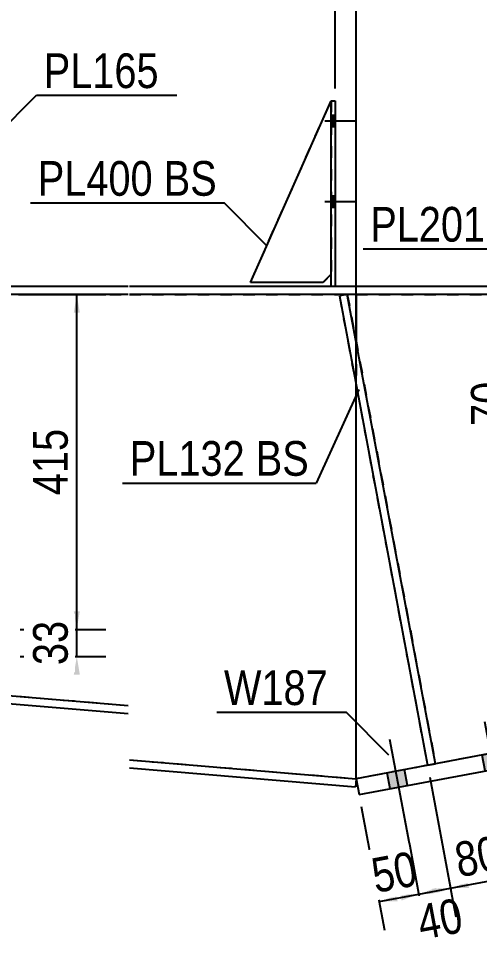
# Model space of a CAD drawing. Header units: millimetres. Extents: x -32 to 370, y -197 to 80.
# Drawn here: x 227.9 to 265.9, y -44 to 32.8 of the extents above; entities that cross this region are included whole.
import ezdxf

# ---------------------------------------------------------------- set-up
doc = ezdxf.new("R2010")
doc.units = ezdxf.units.MM
doc.linetypes.add('DXK_LINE_DOT1', pattern=[1.8814, 0.9407, -0.9407])
doc.styles.add('Arial Narrow', font='ARIALN.TTF', dxfattribs={"height": 0.2})

# ---------------------------------------------------------------- blocks, each defined once
blk = doc.blocks.new('Part-627306814-1634 - 1589')
at = {"color": 2, "linetype": 'Continuous'}
for p, q in [((255.012, 10), (254.357, 9.877)), ((262.293, -28.77), (255.012, 10)), ((254.357, 9.877), (261.638, -28.893)), ((261.638, -28.893), (262.293, -28.77))]:
    blk.add_line(p, q, dxfattribs=at)
blk = doc.blocks.new('Part-627306814-1678 - 1589')
at = {"color": 2, "linetype": 'Continuous'}
for p, q in [((170.98, -11.669), (170.925, -12.334)), ((170.98, -11.669), (180.98, -12.504)), ((170.925, -12.334), (180.98, -13.173)), ((181.08, -14.804), (208.947, -17.13)), ((181.08, -15.473), (208.947, -17.799)), ((209.047, -21.62), (236.913, -23.946)), ((209.047, -22.289), (236.913, -24.615)), ((237.013, -28.437), (255.741, -30)), ((237.013, -29.106), (255.685, -30.664)), ((255.741, -30), (255.685, -30.664))]:
    blk.add_line(p, q, dxfattribs=at)
blk = doc.blocks.new('Part-627306814-1722 - 1589')
at = {"color": 2, "linetype": 'Continuous'}
for p, q in [((255.741, 10), (255.741, 6.119)), ((305.886, 10), (305.909, 9.877)), ((255.741, -30), (255.741, 2.507))]:
    blk.add_line(p, q, dxfattribs=at)
at = {"color": 7, "linetype": 'DXK_LINE_DOT1'}
for p, q in [((255.741, 10), (305.886, 10)), ((305.909, 9.877), (311.434, -19.541)), ((255.741, 6.119), (255.741, 2.507)), ((311.434, -19.541), (255.741, -30))]:
    blk.add_line(p, q, dxfattribs=at)
blk = doc.blocks.new('Bolt-627306814-2142 - 1589')
at = {"linetype": 'Continuous'}
for points in [[(254.013, 23.867), (254.013, 24.8), (253.68, 24.8), (253.68, 23.867)], [(254.013, 23.867), (254.013, 24.8), (253.68, 24.8), (253.68, 23.867)], [(254.013, 23.867), (254.013, 24.8), (253.68, 24.8), (253.68, 23.867)], [(254.013, 17.2), (254.013, 18.133), (253.68, 18.133), (253.68, 17.2)], [(254.013, 17.2), (254.013, 18.133), (253.68, 18.133), (253.68, 17.2)], [(254.013, 17.2), (254.013, 18.133), (253.68, 18.133), (253.68, 17.2)]]:
    blk.add_hatch(color=3, dxfattribs=at).paths.add_polyline_path(points)
at = {"color": 3, "linetype": 'Continuous'}
for p, q in [((253.68, 24.8), (254.013, 24.8)), ((253.68, 24.8), (254.013, 24.8)), ((253.68, 24.8), (254.013, 24.8)), ((253.147, 24.333), (255.68, 24.333)), ((253.147, 24.333), (255.68, 24.333)), ((253.147, 24.333), (255.68, 24.333)), ((253.68, 23.867), (254.013, 23.867)), ((253.68, 23.867), (254.013, 23.867)), ((253.68, 23.867), (254.013, 23.867)), ((253.147, 17.667), (255.68, 17.667)), ((253.147, 17.667), (255.68, 17.667)), ((253.147, 17.667), (255.68, 17.667)), ((253.68, 18.133), (254.013, 18.133)), ((253.68, 18.133), (254.013, 18.133)), ((253.68, 18.133), (254.013, 18.133)), ((253.68, 17.2), (254.013, 17.2)), ((253.68, 17.2), (254.013, 17.2)), ((253.68, 17.2), (254.013, 17.2))]:
    blk.add_line(p, q, dxfattribs=at)
blk = doc.blocks.new('Part-627306814-1744 - 1589')
at = {"color": 7, "linetype": 'DXK_LINE_DOT1'}
for p, q in [((209.047, 10), (236.913, 10)), ((237.013, 10), (255.741, 10)), ((255.741, -30), (255.741, 2.507)), ((209.047, -21.62), (236.913, -23.946)), ((237.013, -28.437), (255.741, -30))]:
    blk.add_line(p, q, dxfattribs=at)
at = {"color": 2, "linetype": 'Continuous'}
for p, q in [((255.741, 10), (255.741, 6.119)), ((255.741, -30), (255.741, 2.507))]:
    blk.add_line(p, q, dxfattribs=at)
blk = doc.blocks.new('Part-627306814-1766 - 1589')
at = {"color": 2, "linetype": 'Continuous'}
for p, q in [((236.913, 10), (209.047, 10)), ((236.913, 10.667), (226.047, 10.667)), ((253.68, 10.667), (237.013, 10.667)), ((306.564, 10), (237.013, 10)), ((297.801, 10.667), (254.013, 10.667))]:
    blk.add_line(p, q, dxfattribs=at)
at = {"color": 7, "linetype": 'DXK_LINE_DOT1'}
blk.add_line((254.013, 10.667), (253.68, 10.667), dxfattribs=at)
blk = doc.blocks.new('Part-627306814-2071 - 1589')
at = {"color": 7, "linetype": 'DXK_LINE_DOT1'}
for p, q in [((255.012, 10), (254.357, 9.877)), ((255.012, 10), (262.293, -28.77)), ((254.357, 9.877), (261.638, -28.893))]:
    blk.add_line(p, q, dxfattribs=at)
blk = doc.blocks.new('Part-627306814-1970 - 1589')
at = {"color": 7, "linetype": 'DXK_LINE_DOT1'}
for p, q in [((247.013, 11), (253.68, 26)), ((253.68, 26), (253.68, 11.667)), ((253.68, 11.667), (253.013, 11)), ((253.013, 11), (247.013, 11))]:
    blk.add_line(p, q, dxfattribs=at)
blk = doc.blocks.new('Part-627306814-2115 - 1589')
at = {"color": 2, "linetype": 'Continuous'}
for p, q in [((317.986, -18.31), (255.741, -30)), ((318.232, -19.621), (317.986, -18.31)), ((255.987, -31.31), (318.232, -19.621)), ((255.741, -30), (255.987, -31.31))]:
    blk.add_line(p, q, dxfattribs=at)
blk = doc.blocks.new('Bolt-627306814-2200 - 1589')
at = {"linetype": 'Continuous'}
for points in [[(315.431, -18.79), (313.989, -19.061), (314.235, -20.371), (315.677, -20.101)], [(315.431, -18.79), (313.989, -19.061), (314.235, -20.371), (315.677, -20.101)], [(307.568, -20.267), (306.127, -20.537), (306.373, -21.848), (307.814, -21.577)], [(307.568, -20.267), (306.127, -20.537), (306.373, -21.848), (307.814, -21.577)], [(301.016, -21.497), (299.574, -21.768), (299.821, -23.078), (301.262, -22.808)], [(301.016, -21.497), (299.574, -21.768), (299.821, -23.078), (301.262, -22.808)], [(294.464, -22.728), (293.022, -22.998), (293.268, -24.309), (294.71, -24.038)], [(294.464, -22.728), (293.022, -22.998), (293.268, -24.309), (294.71, -24.038)], [(287.584, -24.02), (286.143, -24.29), (286.389, -25.601), (287.83, -25.33)], [(287.584, -24.02), (286.143, -24.29), (286.389, -25.601), (287.83, -25.33)], [(280.704, -25.312), (279.263, -25.583), (279.509, -26.893), (280.95, -26.622)], [(280.704, -25.312), (279.263, -25.583), (279.509, -26.893), (280.95, -26.622)], [(274.152, -26.542), (272.711, -26.813), (272.957, -28.123), (274.398, -27.853)], [(274.152, -26.542), (272.711, -26.813), (272.957, -28.123), (274.398, -27.853)], [(267.6, -27.773), (266.159, -28.044), (266.405, -29.354), (267.846, -29.083)], [(267.6, -27.773), (266.159, -28.044), (266.405, -29.354), (267.846, -29.083)], [(259.738, -29.249), (258.296, -29.52), (258.542, -30.831), (259.984, -30.56)], [(259.738, -29.249), (258.296, -29.52), (258.542, -30.831), (259.984, -30.56)]]:
    blk.add_hatch(color=3, dxfattribs=at).paths.add_polyline_path(points)
at = {"color": 3, "linetype": 'Continuous'}
for p, q in [((315.367, -22.424), (314.218, -16.305)), ((315.367, -22.424), (314.218, -16.305)), ((307.504, -23.901), (306.355, -17.781)), ((307.504, -23.901), (306.355, -17.781)), ((300.952, -25.131), (299.803, -19.012)), ((300.952, -25.131), (299.803, -19.012)), ((314.235, -20.371), (313.989, -19.061)), ((314.235, -20.371), (313.989, -19.061)), ((315.677, -20.101), (315.431, -18.79)), ((315.677, -20.101), (315.431, -18.79)), ((294.4, -26.362), (293.251, -20.242)), ((294.4, -26.362), (293.251, -20.242)), ((306.373, -21.848), (306.127, -20.537)), ((306.373, -21.848), (306.127, -20.537)), ((307.814, -21.577), (307.568, -20.267)), ((307.814, -21.577), (307.568, -20.267)), ((301.262, -22.808), (301.016, -21.497)), ((301.262, -22.808), (301.016, -21.497)), ((287.52, -27.654), (286.371, -21.534)), ((287.52, -27.654), (286.371, -21.534)), ((299.821, -23.078), (299.574, -21.768)), ((299.821, -23.078), (299.574, -21.768)), ((280.641, -28.946), (279.491, -22.826)), ((280.641, -28.946), (279.491, -22.826)), ((293.268, -24.309), (293.022, -22.998)), ((293.268, -24.309), (293.022, -22.998)), ((294.71, -24.038), (294.464, -22.728)), ((294.71, -24.038), (294.464, -22.728)), ((274.089, -30.176), (272.939, -24.057)), ((274.089, -30.176), (272.939, -24.057)), ((286.389, -25.601), (286.143, -24.29)), ((286.389, -25.601), (286.143, -24.29)), ((287.83, -25.33), (287.584, -24.02)), ((287.83, -25.33), (287.584, -24.02)), ((267.536, -31.407), (266.387, -25.287)), ((267.536, -31.407), (266.387, -25.287)), ((280.95, -26.622), (280.704, -25.312)), ((280.95, -26.622), (280.704, -25.312)), ((279.509, -26.893), (279.263, -25.583)), ((279.509, -26.893), (279.263, -25.583)), ((259.674, -32.884), (258.525, -26.764)), ((259.674, -32.884), (258.525, -26.764)), ((272.957, -28.123), (272.711, -26.813)), ((272.957, -28.123), (272.711, -26.813)), ((274.398, -27.853), (274.152, -26.542)), ((274.398, -27.853), (274.152, -26.542)), ((266.405, -29.354), (266.159, -28.044)), ((266.405, -29.354), (266.159, -28.044)), ((267.846, -29.083), (267.6, -27.773)), ((267.846, -29.083), (267.6, -27.773)), ((258.542, -30.831), (258.296, -29.52)), ((258.542, -30.831), (258.296, -29.52)), ((259.984, -30.56), (259.738, -29.249)), ((259.984, -30.56), (259.738, -29.249))]:
    blk.add_line(p, q, dxfattribs=at)
blk = doc.blocks.new('Part-627306814-2221 - 1589')
at = {"color": 2, "linetype": 'Continuous'}
for p, q in [((247.013, 11), (253.68, 26)), ((253.68, 11.667), (253.013, 11)), ((253.013, 11), (247.013, 11))]:
    blk.add_line(p, q, dxfattribs=at)
blk = doc.blocks.new('Part-627306814-2302 - 1589')
at = {"color": 2, "linetype": 'Continuous'}
for p, q in [((253.68, 10.667), (253.68, 26)), ((253.68, 26), (254.013, 26)), ((254.013, 26), (254.013, 10.667)), ((254.013, 10.667), (253.68, 10.667))]:
    blk.add_line(p, q, dxfattribs=at)
blk = doc.blocks.new('StraightDimension-627306814-2622 - 1589')
at = {"linetype": 'Continuous'}
for points in [[(268.595, 1.807), (268.842, 3.308), (269.095, 1.808)], [(269.098, 0.142), (268.85, -1.359), (268.598, 0.141)]]:
    blk.add_hatch(color=7, dxfattribs=at).paths.add_polyline_path(points)
at = {"color": 7, "linetype": 'Continuous'}
for p, q in [((282.606, 3.331), (266.592, 3.304)), ((268.85, -1.359), (268.842, 3.308)), ((282.606, -1.336), (266.6, -1.363))]:
    blk.add_line(p, q, dxfattribs=at)
at = {"color": 0}
blk.add_wipeout([(268.692, 3.402), (264.492, 3.395), (264.5, -1.461), (268.7, -1.454)], dxfattribs=at)
at = {"color": 3, "style": 'Arial Narrow'}
blk.add_text('70', height=2.8633, rotation=90.09761, dxfattribs=at).set_placement((268.099, -0.855))
blk = doc.blocks.new('StraightDimension-627306814-2428 - 1589')
at = {"linetype": 'Continuous'}
for points in [[(259.168, -40.122), (257.647, -40.153), (259.076, -39.631)], [(259.403, -39.569), (260.924, -39.538), (259.495, -40.06)]]:
    blk.add_hatch(color=7, dxfattribs=at).paths.add_polyline_path(points)
at = {"color": 7, "linetype": 'Continuous'}
for p, q in [((259.201, -30.368), (261.366, -41.897)), ((256.171, -32.293), (258.09, -42.512)), ((257.647, -40.153), (260.924, -39.538))]:
    blk.add_line(p, q, dxfattribs=at)
at = {"color": 0}
blk.add_wipeout([(261.644, -39.25), (260.869, -35.122), (256.096, -36.018), (256.871, -40.146)], dxfattribs=at)
at = {"color": 3, "style": 'Arial Narrow'}
blk.add_text('50', height=2.8633, rotation=10.6341, dxfattribs=at).set_placement((257.35, -39.446))
blk = doc.blocks.new('StraightDimension-627306814-2441 - 1589')
at = {"linetype": 'Continuous'}
for points in [[(262.444, -39.507), (260.924, -39.538), (262.352, -39.015)], [(262.024, -39.077), (263.544, -39.046), (262.116, -39.568)]]:
    blk.add_hatch(color=7, dxfattribs=at).paths.add_polyline_path(points)
at = {"color": 7, "linetype": 'Continuous'}
for p, q in [((261.822, -29.875), (263.96, -41.257)), ((259.201, -30.368), (261.339, -41.749)), ((260.924, -39.538), (263.544, -39.046))]:
    blk.add_line(p, q, dxfattribs=at)
at = {"color": 0}
blk.add_wipeout([(265.423, -43.119), (264.648, -38.991), (259.875, -39.887), (260.65, -44.015)], dxfattribs=at)
at = {"color": 3, "style": 'Arial Narrow'}
blk.add_text('40', height=2.8633, rotation=10.6341, dxfattribs=at).set_placement((261.129, -43.315))
blk = doc.blocks.new('StraightDimension-627306814-2459 - 1589')
at = {"linetype": 'Continuous'}
for points in [[(267.266, -38.092), (268.786, -38.061), (267.358, -38.584)], [(265.065, -39.014), (263.544, -39.046), (264.972, -38.523)]]:
    blk.add_hatch(color=7, dxfattribs=at).paths.add_polyline_path(points)
at = {"color": 7, "linetype": 'Continuous'}
for p, q in [((267.064, -28.891), (269.229, -40.42)), ((261.822, -29.875), (263.987, -41.404)), ((263.544, -39.046), (268.786, -38.061))]:
    blk.add_line(p, q, dxfattribs=at)
at = {"color": 0}
blk.add_wipeout([(268.524, -37.958), (267.749, -33.83), (262.976, -34.726), (263.751, -38.854)], dxfattribs=at)
at = {"color": 3, "style": 'Arial Narrow'}
blk.add_text('80', height=2.8633, rotation=10.6341, dxfattribs=at).set_placement((264.23, -38.154))
blk = doc.blocks.new('StraightDimension-627306814-3683 - 1589')
at = {"linetype": 'Continuous'}
for points in [[(232.413, 8.5), (232.663, 10), (232.913, 8.5)], [(232.913, -16.168), (232.663, -17.668), (232.413, -16.168)]]:
    blk.add_hatch(color=7, dxfattribs=at).paths.add_polyline_path(points)
at = {"color": 7, "linetype": 'Continuous'}
for p, q in [((227.997, 10), (235.063, 10)), ((232.663, -17.668), (232.663, 10)), ((227.997, -17.668), (235.063, -17.668))]:
    blk.add_line(p, q, dxfattribs=at)
at = {"color": 0}
blk.add_wipeout([(232.513, -0.492), (228.313, -0.492), (228.313, -7.176), (232.513, -7.176)], dxfattribs=at)
at = {"color": 3, "style": 'Arial Narrow'}
blk.add_text('415', height=2.8633, rotation=90.00021, dxfattribs=at).set_placement((231.913, -6.576))
blk = doc.blocks.new('StraightDimension-627306814-3684 - 1589')
at = {"linetype": 'Continuous'}
for points in [[(232.913, -16.168), (232.663, -17.668), (232.413, -16.168)], [(232.413, -21.4), (232.663, -19.9), (232.913, -21.4)]]:
    blk.add_hatch(color=7, dxfattribs=at).paths.add_polyline_path(points)
at = {"color": 7, "linetype": 'Continuous'}
for p, q in [((227.997, -17.668), (235.063, -17.668)), ((232.663, -19.9), (232.663, -17.668)), ((227.997, -19.9), (235.063, -19.9))]:
    blk.add_line(p, q, dxfattribs=at)
at = {"color": 0}
blk.add_wipeout([(232.513, -16.356), (228.313, -16.356), (228.313, -21.212), (232.513, -21.212)], dxfattribs=at)
at = {"color": 3, "style": 'Arial Narrow'}
blk.add_text('33', height=2.8633, rotation=90.00021, dxfattribs=at).set_placement((231.913, -20.612))
blk = doc.blocks.new('StraightDimension-627306814-4843 - 1589')
at = {"linetype": 'Continuous'}
blk.add_hatch(color=7, dxfattribs=at).paths.add_polyline_path([(254.241, 45.736), (255.741, 45.486), (254.241, 45.236)])
at = {"color": 7, "linetype": 'Continuous'}
for p, q in [((255.741, -29), (255.741, 49.986)), ((245.678, 45.486), (255.741, 45.486))]:
    blk.add_line(p, q, dxfattribs=at)
at = {"color": 0}
blk.add_wipeout([(254.966, 46.386), (254.966, 50.586), (246.453, 50.586), (246.453, 46.386)], dxfattribs=at)
at = {"color": 3, "style": 'Arial Narrow'}
blk.add_text('6594', height=2.8633, dxfattribs=at).set_placement((247.053, 46.986))
blk = doc.blocks.new('StraightDimension-627306814-4844 - 1589')
at = {"linetype": 'Continuous'}
blk.add_hatch(color=7, dxfattribs=at).paths.add_polyline_path([(252.513, 40.036), (254.013, 39.786), (252.513, 39.536)])
at = {"color": 7, "linetype": 'Continuous'}
for p, q in [((254.013, 27), (254.013, 44.286)), ((243.951, 39.786), (254.013, 39.786))]:
    blk.add_line(p, q, dxfattribs=at)
at = {"color": 0}
blk.add_wipeout([(253.238, 40.686), (253.238, 44.886), (244.726, 44.886), (244.726, 40.686)], dxfattribs=at)
at = {"color": 3, "style": 'Arial Narrow'}
blk.add_text('6568', height=2.8633, dxfattribs=at).set_placement((245.326, 41.286))
blk = doc.blocks.new('Mark-627306814-1718 - 1589')
at = {"color": 7, "linetype": 'Continuous'}
for p in [(244.224, -24.513), (258.446, -28.049)]:
    blk.add_line(p, (254.911, -24.513), dxfattribs=at)
at = {"color": 0}
blk.add_wipeout([(253.411, -23.913), (253.411, -20.913), (244.824, -20.913), (244.824, -23.913)], dxfattribs=at)
blk.add_wipeout([(253.411, -23.913), (253.411, -20.913), (244.824, -20.913), (244.824, -23.913)], dxfattribs=at)
at = {"color": 3, "style": 'Arial Narrow'}
blk.add_text('W187', height=2.8633, dxfattribs=at).set_placement((244.824, -23.913))
blk = doc.blocks.new('Mark-627306814-2308 - 1589')
at = {"color": 7, "linetype": 'Continuous'}
for p, q in [((225.8, 22.914), (229.335, 26.449)), ((229.335, 26.449), (240.939, 26.449))]:
    blk.add_line(p, q, dxfattribs=at)
at = {"color": 0}
blk.add_wipeout([(239.439, 27.049), (239.439, 30.049), (229.935, 30.049), (229.935, 27.049)], dxfattribs=at)
blk.add_wipeout([(239.439, 27.049), (239.439, 30.049), (229.935, 30.049), (229.935, 27.049)], dxfattribs=at)
at = {"color": 3, "style": 'Arial Narrow'}
blk.add_text('PL165', height=2.8633, dxfattribs=at).set_placement((229.935, 27.049))
blk = doc.blocks.new('Mark-627306814-2328 - 1589')
at = {"color": 7, "linetype": 'Continuous'}
for p in [(256.312, 13.764), (280.626, 3.38)]:
    blk.add_line(p, (275.58, 13.764), dxfattribs=at)
at = {"color": 0}
for points in [[(266.416, 14.364), (266.416, 17.364), (256.912, 17.364), (256.912, 14.364)], [(274.98, 14.364), (274.98, 17.364), (267.316, 17.364), (267.316, 14.364)]]:
    blk.add_wipeout(points, dxfattribs=at)
for points in [[(266.416, 14.364), (266.416, 17.364), (256.912, 17.364), (256.912, 14.364)], [(274.98, 14.364), (274.98, 17.364), (267.316, 17.364), (267.316, 14.364)]]:
    blk.add_wipeout(points, dxfattribs=at)
at = {"color": 3, "style": 'Arial Narrow'}
for s, p in [('PL201', (256.912, 14.364)), ('(N/', (267.316, 14.364)), ('S)', (271.696, 14.364))]:
    blk.add_text(s, height=2.8633, dxfattribs=at).set_placement(p)
blk = doc.blocks.new('MarkSet-627306814-2865 - 1589')
at = {"color": 7, "linetype": 'Continuous'}
for p in [(228.844, 17.555), (248.366, 14.02)]:
    blk.add_line(p, (244.831, 17.555), dxfattribs=at)
at = {"color": 0}
for points in [[(238.948, 18.155), (238.948, 21.155), (229.444, 21.155), (229.444, 18.155)], [(244.231, 18.155), (244.231, 21.155), (239.848, 21.155), (239.848, 18.155)]]:
    blk.add_wipeout(points, dxfattribs=at)
for points in [[(238.948, 18.155), (238.948, 21.155), (229.444, 21.155), (229.444, 18.155)], [(244.231, 18.155), (244.231, 21.155), (239.848, 21.155), (239.848, 18.155)]]:
    blk.add_wipeout(points, dxfattribs=at)
at = {"color": 3, "style": 'Arial Narrow'}
for s, p in [('PL400', (229.444, 18.155)), ('BS', (239.848, 18.155))]:
    blk.add_text(s, height=2.8633, dxfattribs=at).set_placement(p)
blk = doc.blocks.new('MarkSet-627306814-2998 - 1589')
at = {"color": 7, "linetype": 'Continuous'}
for p in [(255.972, 2.161), (236.449, -5.574)]:
    blk.add_line(p, (252.436, -5.574), dxfattribs=at)
at = {"color": 0}
for points in [[(246.553, -4.974), (246.553, -1.974), (237.049, -1.974), (237.049, -4.974)], [(251.836, -4.974), (251.836, -1.974), (247.453, -1.974), (247.453, -4.974)]]:
    blk.add_wipeout(points, dxfattribs=at)
for points in [[(246.553, -4.974), (246.553, -1.974), (237.049, -1.974), (237.049, -4.974)], [(251.836, -4.974), (251.836, -1.974), (247.453, -1.974), (247.453, -4.974)]]:
    blk.add_wipeout(points, dxfattribs=at)
at = {"color": 3, "style": 'Arial Narrow'}
for s, p in [('PL132', (237.049, -4.974)), ('BS', (247.453, -4.974))]:
    blk.add_text(s, height=2.8633, dxfattribs=at).set_placement(p)

msp = doc.modelspace()

# ---------------------------------------------------------------- block references
for name in ['Mark-627306814-2308 - 1589', 'Part-627306814-1970 - 1589', 'Part-627306814-2221 - 1589', 'Part-627306814-2302 - 1589', 'Bolt-627306814-2142 - 1589', 'Part-627306814-1744 - 1589', 'Part-627306814-1766 - 1589', 'Part-627306814-1634 - 1589', 'Part-627306814-2071 - 1589', 'Part-627306814-1722 - 1589', 'Part-627306814-1678 - 1589', 'Bolt-627306814-2200 - 1589', 'Part-627306814-2115 - 1589']:
    msp.add_blockref(name, (0, 0))

# ---------------------------------------------------------------- next in the draw order: block references
for name in ['StraightDimension-627306814-4843 - 1589', 'StraightDimension-627306814-3683 - 1589', 'StraightDimension-627306814-2622 - 1589', 'StraightDimension-627306814-2428 - 1589']:
    msp.add_blockref(name, (0, 0))

# ---------------------------------------------------------------- next in the draw order: block references
for name in ['StraightDimension-627306814-4844 - 1589', 'MarkSet-627306814-2865 - 1589', 'Mark-627306814-2328 - 1589', 'MarkSet-627306814-2998 - 1589', 'StraightDimension-627306814-3684 - 1589', 'Mark-627306814-1718 - 1589', 'StraightDimension-627306814-2441 - 1589']:
    msp.add_blockref(name, (0, 0))

# ---------------------------------------------------------------- next in the draw order: block references
msp.add_blockref('StraightDimension-627306814-2459 - 1589', (0, 0))

doc.saveas('drawing.dxf')
